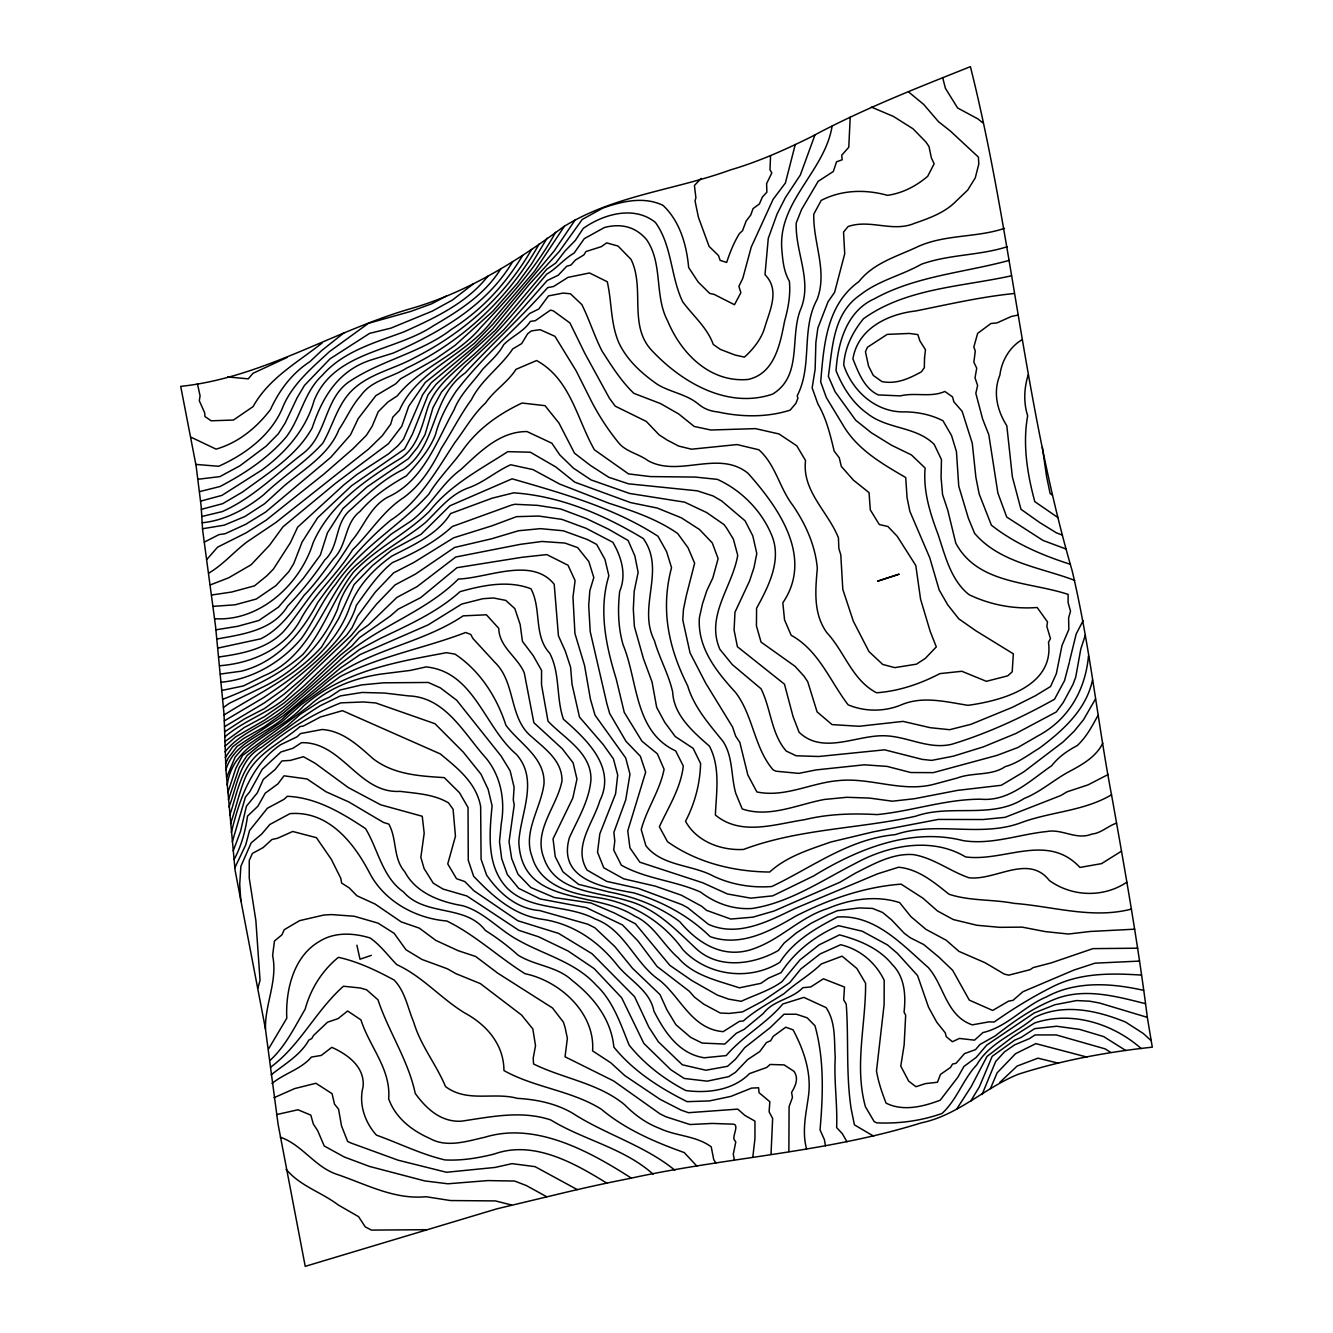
<?xml version="1.0" encoding="UTF-8"?>
<svg xmlns="http://www.w3.org/2000/svg" width="1333" height="1333" viewBox="0 0 1333 1333"><rect width="100%" height="100%" fill="white"/><g stroke="black" fill="none" stroke-linecap="round" stroke-linejoin="round"><path stroke-width="1.5" d="M788.869 1151.495L789.086 1106.59L792.452 1097.442L791.585 1092.427C795.484 1085.928 799 1078.28 793.935 1071.282L784.121 1064.9L770.091 1064.467L766.708 1067.466L749.546 1073.582C733.117 1090.177 708.106 1093.56 685.779 1090.527C664.101 1079.147 644.572 1064.234 629.143 1045.122C620.678 1024.244 613.38 1001.666 596.717 985.637L596.051 985.02C575.273 962.109 544.447 954.911 518.504 940.315C499.175 930.067 483.946 911.772 462.651 905.707C440.323 901.941 415.946 892.977 404.782 871.765C392.818 858.202 397.217 839.124 388.819 824.094L383.404 822.411L348.796 801.949L326.018 791.769L307.107 778.989L284.012 775.806L277.98 783.821L265.2 793.218L257.902 806.215L247.521 816.129C245.439 831.209 241.34 846.022 234.091 859.518M806.565 1148.813C801.683 1131.017 806.232 1112.972 808.581 1095.276C811.464 1072.199 803.716 1049.771 793.052 1029.826L785.737 1027.21L773.24 1036.324L770.674 1040.74L766.475 1042.506L759.743 1051.587L747.596 1059.635L735.449 1072.332L728.701 1076.631L707.206 1081.163L684.229 1078.464L670.916 1069.816L643.856 1043.422L621.678 997.784L594.135 968.591L568.041 950.979L538.665 936.816L518.904 930.351L466.917 895.993L443.039 889.061L433.258 883.179L424.094 868.549L420.845 857.336L424.194 833.258L422.244 816.263L380.705 804.815L348.313 787.586L315.055 763.209L303.441 756.727L290.344 760.41L281.88 760.96L275.081 769.558L263.284 779.438L257.319 792.852L246.422 806.232L240.44 831.675L233.242 850.821M770.557 155.694L769.991 169.791L771.824 172.907L766.608 183.604L766.875 192.152L762.359 197.084L759.393 203.966L753.078 208.581L750.729 215.063L746.163 221.011L742.514 230.742L739.448 233.525C733.933 242.506 730.017 252.187 726.668 262.434L720.12 260.352L718.504 255.586L709.073 246.338L698.442 217.346L695.026 200.85L695.893 197.767L694.426 185.454L701.125 178.422M752.812 1157.077L754.945 1138.749L754.961 1121.12L744.864 1115.404L737.749 1109.123L688.478 1112.705L681.013 1110.072L660.035 1099.308L624.777 1075.598L610.831 1062.818L592.585 1050.871C595.334 1012.913 559.71 980.888 525.052 973.723C498.442 957.094 475.065 934.766 446.822 921.003C415.579 918.437 384.137 901.191 369.541 872.865C353.662 842.489 328.268 810.497 289.961 813.647L269.783 824.51L261.751 833.991L251.171 842.906L240.873 866.317L239.723 884.312L240.823 901.091M771.024 1154.228L772.64 1118.437L769.108 1111.855L769.841 1101.725L759.06 1092.727L758.594 1087.778L751.612 1088.095L730.901 1096.392L709.406 1100.925L687.145 1101.675C659.768 1088.011 633.275 1071.115 613.83 1047.038C611.214 1019.278 593.585 997.134 572.29 980.571C557.227 966.242 534.75 965.775 517.92 955.028C507.806 945.863 496.876 937.699 485.345 930.434C465.317 904.074 425.227 916.854 403.432 891.877C382.154 876.981 378.155 849.304 365.525 828.609C341.748 812.863 316.438 797.584 287.311 796.301L284.029 799.333L267.366 808.281L249.554 830.526L245.739 844.855L234.858 867.783M1088.478 655.936C1085.379 690.177 1068.499 719.67 1037.807 735.966L1017.779 747.546L996.984 755.394L933.267 772.64L910.822 772.54L887.111 766.408L864.351 764.809L816.146 769.907L798.834 773.373L775.956 771.207L773.107 769.824C754.161 747.863 753.378 716.038 735.783 692.743C716.721 671.799 697.259 647.938 699.392 617.662L702.491 603.832L706.907 590.419L712.805 578.005L718.12 558.644L712.289 542.914L699.475 529.484L681.313 517.804L657.252 508.056L630.492 502.574L574.79 482.163L555.828 466.983L530.334 452.22L507.79 451.654C480.147 469.466 449.987 485.095 429.426 511.305C406.148 534.216 375.973 548.33 353.378 572.257C333.7 597.784 324.169 629.543 303.091 654.253C279.913 674.931 251.204 688.195 222.728 699.342M1069.483 661.385L1076.181 633.991L1083.079 620.745M1069.316 662.451L1064.534 680.63L1054.52 699.258C1021.828 717.487 987.57 733.433 951.712 744.281C927.751 749.946 906.307 735.583 882.646 735.749C855.303 735.733 822.361 754.595 799.117 732.267L793.068 716.621L784.471 684.179L737.399 646.705L734.1 630.142L734.966 612.23L749.563 580.988L753.995 567.575L756.794 553.512L752.812 535.883L745.047 520.786L721.803 501.058L713.138 495.976L697.242 490.811L628.51 483.829L608.748 477.264L590.619 465.567L574.506 453.203L558.96 423.044L544.997 405.665L522.036 403.033C499.425 413.713 479.18 427.843 464.117 448.255C453.003 464.134 439.024 477.414 428.793 494.193C399.733 526.085 360.36 547.78 335.666 584.287C322.019 600.766 314.021 620.811 301.658 638.14C281.68 662.168 252.22 679.447 221.078 682.229M1028.243 374.79C1024.044 387.986 1023.427 402.699 1027.676 415.829C1022.494 444.106 1027.276 473.948 1034.808 501.641L1057.869 517.521M228.976 806.998C237.124 786.353 239.057 759.643 261.385 747.38C280.68 732.9 299.708 718.537 320.053 705.807L340.432 695.893L362.143 692.46L384.704 693.077L408.498 695.893C445.639 697.109 464.034 733.717 485.978 758.06C501.008 776.256 505.307 800.716 501.275 823.577L499.508 841.789L501.691 858.702L507.306 874.481L518.72 888.378L540.232 898.975L586.237 907.623L622.478 924.935L638.024 941.031L657.102 966.492L689.278 991.219L694.543 997.184L703.691 1004.116L720.253 1013.013L729.118 1013.43L742.448 1011.914L762.659 1001.183L789.753 982.638L800.833 968.991L820.145 953.928L840.656 944.73C859.868 949.229 875.698 962.626 884.196 980.288L884.112 1004.682L876.497 1070.949C878.397 1082.296 881.929 1092.41 886.045 1103.091C903.008 1111.739 923.369 1106.573 940.215 1100.208L957.877 1077.181L963.926 1066.467L976.206 1057.402L986.703 1045.122L1034.258 1012.947L1054.986 1004.715L1076.547 1000.566L1089.594 1001.183L1099.492 1002.999L1147.33 1017.362L1152.295 1047.171C1106.923 1052.054 1061.685 1060.318 1018.195 1074.281C984.637 1087.878 957.744 1115.421 921.286 1122.853C826.31 1152.695 725.952 1157.244 629.059 1178.605A943.397 554.861 -11.7 0 0 562.543 1193.102L496.759 1208.864L305.224 1266.35L278.08 1124.236L265.367 1028.443L235.091 870.349L225.96 770.307L224.044 714.438L215.513 625.96L202.599 529.801L201.15 506.24L196.118 465.9L180.705 386.37C262.668 377.756 332.817 331.167 410.581 308.689C466.717 292.594 516.804 261.435 563.326 226.927C613.58 195.368 675.314 190.069 730.251 169.974C758.277 161.793 784.97 149.829 811.097 136.916C862.268 109.306 916.504 88.211 970.407 66.65C1012.147 233.058 1024.061 405.549 1072.099 570.541C1089.944 645.539 1097.626 722.603 1112.172 798.317C1125.119 871.182 1138.082 944.047 1147.346 1017.496M814.946 134.95L800.35 174.973L785.47 197.484L777.089 213.98L768.275 238.374L764.992 274.698C780.405 290.144 769.558 310.739 764.692 327.685C761.226 339.248 753.212 349.196 744.414 357.127L735.016 355.028L720.387 349.413L713.305 344.497C707.14 327.385 693.01 315.888 682.629 301.658C670.499 276.314 672.215 245.722 655.403 222.428C634.125 205.215 603.449 214.096 583.237 228.41L575.273 240.507L565.309 250.671L555.678 263.101L546.747 269.249L495.343 330.251L436.041 384.321L428.126 394.701L412.514 434.008L404.599 448.988L351.545 485.745L317.587 517.837L302.091 542.048L293.777 563.542L288.878 571.59L275.931 585.604L256.286 599.034L235.058 604.815L212.963 606.382M1092.51 679.93C1086.362 709.673 1062.568 730.884 1039.39 748.163C1028.243 754.878 1017.945 763.059 1005.199 766.625C991.402 776.123 972.607 772.157 957.227 778.022L934.35 784.171C902.008 792.802 870.616 777.189 838.34 780.621C810.664 782.921 785.054 797.801 756.877 791.952L747.846 774.99L739.815 742.348L735.666 736.149L732.6 727.085L705.624 683.029L690.044 652.87L682.779 619.995L683.446 609.448L686.362 595.434L694.643 563.226L688.045 547.746L677.681 533.517C656.852 518.97 632.725 510.922 608.764 503.174L559.577 484.029L532.983 469.599L510.722 464.767C496.859 470.799 484.112 482.096 469.416 487.528C450.454 493.91 439.157 509.489 425.21 522.769C393.618 548.579 349.429 565.359 337.599 608.948C323.336 643.372 297.192 669.932 263.967 686.478L229.426 703.257L223.461 707.423M226.577 777.456L235.225 756.961L242.939 748.213L282.263 721.536L301.191 704.657L340.215 676.581C379.572 656.119 424.561 648.288 465.65 632.492L470.766 634.441L472.915 638.474L494.76 662.234C516.238 682.779 508.539 718.654 532.25 737.249L533.05 737.965C546.063 749.513 562.359 761.51 561.993 780.871C557.194 806.265 533.25 830.242 543.647 857.402C555.228 892.893 597.367 891.494 627.01 900.625C655.686 908.09 675.348 929.251 696.043 948.546C718.587 969.658 753.545 964.692 778.372 950.462L784.121 943.064L796.534 932.8L810.981 923.352L827.776 914.805L837.391 910.672L859.252 907.94L872.498 908.406L882.629 912.488L891.494 919.82L904.241 933.267L910.306 937.782L923.702 944.53L938.932 957.177L952.662 970.307L969.308 1000.117L992.685 1010.447L1008.464 1001.2L1013.013 1000.333L1022.894 991.735L1074.015 970.041L1095.026 963.176L1139.448 961.093M227.227 785.17C232.425 743.247 278.997 733.633 303.491 706.057C343.214 670.949 396.168 662.001 446.472 652.687L455.003 654.12C480.013 670.749 496.826 697.109 505.907 725.235L506.557 726.118C520.303 744.014 545.164 758.01 544.014 783.654C541.081 808.115 522.519 831.942 532.117 856.836C540.015 885.045 570.741 893.76 596.667 897.442C631.159 902.408 662.751 921.27 682.913 949.729C707.54 975.939 749.429 981.371 779.872 962.293C793.418 940.998 815.829 928.168 837.724 916.854L838.374 916.954C875.698 914.888 902.641 945.13 928.351 967.591C944.114 985.487 946.23 1015.963 972.29 1024.86L989.086 1021.844L994.135 1022.044C1013.147 1008.681 1032.975 996.484 1053.953 986.053C1081.263 972.69 1111.839 973.19 1141.398 975.073M227.826 792.635L235.841 768.291L242.539 755.444C264.634 739.032 286.928 722.553 308.823 706.123C328.884 687.845 354.695 677.914 381.255 674.048L410.414 670.399L426.027 666.917C474.181 671.632 484.312 727.218 516.371 754.328C538.949 779.888 520.753 812.497 518.82 841.69C521.403 906.99 594.885 889.977 634.758 916.121C653.837 924.635 662.984 944.747 678.264 957.894C693.493 975.706 718.104 980.738 739.365 987.836L760.86 983.354L768.308 978.239L781.071 972.673C794.885 951.429 815.413 935.616 838.607 925.669L862.184 931.2L887.461 944.914L897.392 953.345L917.554 975.573L928.551 1007.248L936.749 1022.194L945.28 1032.858L946.263 1036.691L952.412 1041.723L959.443 1038.44L974.523 1040.157L982.971 1032.558C1007.015 1027.06 1023.811 1006.298 1046.372 996.934C1075.814 980.871 1110.656 983.054 1142.464 990.102L1143.614 990.336M229.693 815.396C237.374 792.818 240.956 766.775 261.268 751.412C285.445 731.117 311.522 714.105 340.915 702.858L363.159 701.974L375.639 702.924L434.975 723.719L463.284 752.112L481.013 774.206L488.195 789.486L492.094 805.848C489.361 833.941 486.212 866.867 507.84 888.828C531.534 911.155 567.625 904.224 595.001 918.97C624.794 929.468 634.625 963.342 659.535 980.205C681.113 997.684 691.627 1028.993 723.169 1031.659L739.382 1021.378L743.381 1020.911C755.661 1009.964 770.374 1002.416 784.187 993.568C796.218 982.671 809.631 975.189 821.278 963.976L842.089 956.161L856.869 968.491L865.6 983.271C865.883 1024.51 854.153 1066 865.417 1106.723L874.115 1121.503L876.681 1122.853C898.842 1123.836 921.053 1120.903 942.014 1113.472C957.061 1099.692 963.209 1078.997 976.789 1064.817C989.536 1042.523 1015.479 1033.708 1034.275 1017.579C1063.384 1002.983 1096.776 1010.364 1125.552 1022.061L1143.181 1033.408L1151.229 1040.706M230.492 823.827C235.724 808.581 239.224 792.602 245.255 777.756C256.053 753.095 281.23 742.931 300.025 726.568L303.224 726.102L320.47 716.987L342.448 710.672L440.29 753.911C457.802 768.408 476.198 782.704 480.646 806.482L481.08 859.218L486.595 875.048C499.109 893.127 516.654 908.789 539.665 910.556L587.77 924.202L594.835 927.751L614.846 946.58L632.525 968.308L660.002 994.585L666.967 1009.931L675.914 1024.727L690.727 1037.407L702.158 1043.072L724.802 1044.056L736.299 1033.292L744.181 1029.343L763.309 1013.513C773.657 999.883 791.669 999.45 802.816 987.72L810.864 986.903L823.394 978.789L844.505 987.053L843.672 999.833L846.222 1004.116C848.804 1038.54 845.855 1074.231 851.17 1108.889L854.42 1124.852L873.648 1136.183M1085.195 635.508L1080.813 648.938L1075.698 677.231L1072.948 684.545L1063.184 702.608L1056.219 712.005L1015.813 733.517L983.304 746.897L953.228 756.211L931.667 760.393L922.203 759.377L884.629 749.829L818.712 756.494L796.134 755.778L786.187 751.029C771.024 733.45 771.174 709.089 761.026 688.744L732.367 664.65L719.87 649.321C705.407 615.729 732.3 587.22 737.732 555.328L733.383 539.132L726.385 527.735L724.002 524.569L706.74 512.588L684.679 502.174L629.559 493.443L591.086 479.93L573.357 468.1L559.81 454.92L551.845 443.206L527.002 431.559C499.225 431.442 479.53 452.437 460.585 469.766C441.023 484.012 430.426 506.973 410.531 521.403L391.269 534.1L360.11 561.793A66.05 52.47 -29.7 0 0 344.514 578.272C319.853 613.047 306.657 657.969 263.684 675.914L243.339 685.962L221.845 690.444M257.919 988.086L260.052 980.338L255.869 920.586L249.254 878.097L249.254 860.468L252.404 853.42L263.068 847.638L271.949 839.507L277.647 838.224L292.71 831.475L316.438 837.691L331.367 859.402L340.781 878.28L341.681 883.096L349.279 887.928L356.894 895.743L375.056 904.041L401.2 921.869L419.378 928.168L435.858 940.415L458.219 950.712L475.664 956.477L497.609 973.073L552.512 1007.998L563.359 1022.078L565.059 1027.326L567.375 1038.39L565.042 1056.786L613.647 1080.963L660.002 1113.838L665.95 1116.787L689.977 1124.535L712.189 1123.436L733.817 1124.186C738.982 1125.369 732.567 1135.949 734.05 1139.432L735.783 1141.914L733.283 1154.295L734.416 1159.993M228.376 799.917L239.224 767.591L247.072 755.528L259.435 745.247L287.228 725.902L300.325 714.221L320.087 701.375L329.534 697.109L340.148 690.011L361.526 684.929L383.521 682.813L428.31 682.463L440.457 687.928L456.686 700.242L501.208 756.194L510.156 770.891L514.105 787.22L513.288 799.883L514.238 804.815L509.039 841.773L511.672 858.535L517.92 874.115L530.851 887.528L554.245 897.492L591.119 903.058L614.446 913.038L635.391 923.786L669.882 965.409L692.077 980.705L717.504 995.151L728.501 999.1L741.215 1001.316C754.928 994.851 769.358 990.719 781.988 981.671L799.917 959.977L819.195 944.814L839.557 934.866C859.185 940.198 879.014 948.146 892.16 964.409C904.94 977.089 905.907 995.584 904.057 1012.147L905.674 1015.213L904.141 1044.922L900.775 1066.117L908.689 1081.146L915.938 1086.712L925.402 1083.612L937.449 1082.263L940.481 1074.415L950.479 1067.466L952.562 1064.017L955.961 1063.367L964.559 1053.587L975.539 1049.638L979.922 1044.489L995.134 1035.974C1013.53 1021.478 1032.842 1007.915 1054.786 999.217C1084.395 987.503 1115.871 996.268 1145.38 1003.649L1145.43 1003.666M231.325 832.459C239.507 799.267 251.004 765.225 280.43 744.814L297.059 736.799L300.525 733.567L322.119 729.501C342.681 730.801 358.444 745.664 373.023 758.677C393.802 774.656 419.278 776.023 444.256 777.622L459.452 792.668L468.033 807.498L468.266 860.302L473.598 876.198C492.077 895.659 513.305 914.921 540.898 919.087C572.557 923.286 598.667 941.281 617.912 965.975C630.192 980.805 649.954 990.602 653.903 1011.08C664.617 1032.092 678.88 1053.87 704.257 1057.785L726.235 1055.586C742.798 1036.041 766.325 1023.661 782.821 1003.982L803.882 997.401L826.077 1007.615C836.041 1022.361 834.041 1040.74 835.241 1057.502C833.858 1080.93 837.574 1104.291 836.641 1127.568L842.323 1133.683L846.988 1141.798M232.325 841.823L245.455 797.001L249.704 791.885L262.151 769.358L280.963 751.962L292.91 748.296L301.475 742.698C342.164 741.581 358.76 793.951 400.133 791.352C416.629 793.485 433.808 794.151 448.538 802.899L453.087 809.281L455.453 836.208L447.755 863.917L456.503 878.68L464.884 881.613L473.765 890.661L517.87 920.77L558.627 933.4L591.985 953.695L634.575 996.684L648.904 1027.243L658.352 1041.789L682.329 1064.784L705.89 1070.232L727.518 1066.3L735.499 1059.218L744.68 1047.688L770.374 1027.493L784.004 1014.246L796.368 1014.23L807.165 1017.812L814.98 1025.76C824.394 1059.485 823.044 1095.176 820.045 1129.884L824.427 1139.748L825.46 1145.747M982.088 1094.46L995.668 1061.485L1004.499 1051.87L1014.646 1044.839L1029.343 1038.657L1035.025 1034.958L1056.219 1034.925L1105.207 1048.904L1110.622 1052.37M990.436 1088.611L997.084 1072.898L1015.529 1053.703L1035.874 1043.639L1086.845 1057.052M795.268 144.497L785.404 182.988L773.123 199.3L751.262 247.038L742.798 278.297L738.882 286.362L740.865 292.677L734.483 304.724L714.221 294.426L709.706 293.41L698.192 282.046L688.661 267.533C686.612 245.005 679.963 221.345 663.051 205.399C643.839 196.084 622.094 201.333 602.999 207.998L582.221 219.462L559.343 251.42L529.184 284.479L492.743 328.734L474.098 346.98L431.192 382.771L422.728 394.601L403.499 439.124L398.167 445.539L388.453 453.953L356.694 474.665L343.964 484.795L297.642 527.168L290.411 542.664L273.448 569.041L266.967 575.689L254.503 585.854L231.575 592.052L211.547 595.018M225.594 763.592L228.143 758.227L236.941 746.547L283.013 715.988L340.365 668.1L359.993 654.62L428.143 624.877L461.668 604.082L482.963 598.684L493.46 597.984L505.757 600.383L514.838 608.614L520.153 624.494L522.453 641.373L533.133 655.503L541.565 670.382L541.515 684.745L548.013 721.153C564.476 738.632 591.752 752.712 590.936 780.022C589.086 800.75 577.905 818.995 569.424 837.557C557.211 879.663 603.282 887.478 633.742 892.86C662.368 901.625 688.611 915.554 710.106 936.599C740.415 947.396 770.124 931.234 795.584 916.204C828.576 899.325 864.317 886.895 901.091 884.146L922.869 898.142L937.499 910.972L953.295 919.553L976.906 925.269L999.767 927.335L1022.161 927.135L1045.522 931.634L1068.449 934.033L1090.277 931.467L1134.733 929.184M225.927 769.758C233.925 742.564 263.118 735.266 282.663 718.854C294.81 706.623 309.089 697.026 322.369 686.128C362.376 650.004 418.945 645.555 463.151 615.863L486.428 614.796L498.775 628.376C499.092 647.038 517.537 656.836 524.286 672.932L533.85 722.686L562.176 748.663L573.073 762.726L576.972 779.089L572.807 798.084L553.045 838.84L555.244 856.719L562.943 871.815L578.555 884.346L609.048 891.994C634.441 896.759 659.069 906.173 679.813 921.72C699.159 944.697 725.619 960.343 756.328 947.73C781.988 937.965 801.066 916.837 827.776 908.523C850.104 899.042 876.364 895.043 899.658 902.624L910.856 916.587L925.868 929.301L946.247 940.265L958.944 951.379L985.154 962.776L1004.349 974.123L1008.748 975.156L1030.042 969.691L1033.275 967.558L1051.071 962.943L1092.96 948.629L1137.732 948.196M1097.975 715.404C1092.027 726.352 1086.512 736.882 1077.314 745.53C1067.5 750.696 1058.535 756.927 1051.67 765.725C1030.159 780.455 1008.964 801.75 980.788 799.2C945.514 799.15 911.955 811.197 877.114 814.596C852.72 813.23 828.093 813.88 804.266 819.762C774.973 824.077 741.065 836.358 715.388 815.03C716.271 792.735 720.653 767.475 709.406 746.097C693.127 731.917 673.715 715.121 672.682 692.077C668.683 674.198 659.435 658.252 654.436 640.673C637.141 606.815 666.1 570.591 643.289 538.549C603.899 514.688 560.043 495.943 513.638 492.843L492.16 498.175L450.587 513.555C437.457 534.566 413.313 544.964 392.002 556.011C372.923 569.458 356.311 587.353 348.729 609.814C333.7 649.421 297.426 674.765 263.701 697.542L224.344 720.87M265.467 1029.009C264.834 1004.166 277.914 980.671 272.615 955.478L274.448 941.031L281.979 934.783L284.196 929.718L299.625 920.636L323.852 915.038L331.434 914.571L354.211 916.238L378.072 923.152L394.135 933.333L406.032 949.796L421.994 959.46L447.371 968.791L455.836 973.623L480.347 983.604L521.553 1015.03L532.833 1028.959L535.516 1045.705L533.2 1058.219L533.567 1063.984C563.192 1078.597 598.5 1083.096 624.577 1104.707C634.775 1114.938 646.072 1123.269 659.735 1128.451C676.331 1136.266 695.809 1135.549 711.222 1146.847L713.755 1159.71L715.904 1162.943M1095.509 698.942L1083.529 719.703L1074.215 731.184L1063.084 741.948L1023.727 771.907L1001.283 785.287L957.477 790.386L914.338 798.734L892.427 801.2L869.349 798.067L846.755 797.301L824.51 799.45C797.501 804.449 769.541 818.162 742.231 808.964L735.799 793.452C730.851 776.206 733.233 756.961 723.003 741.348C709.256 724.336 693.976 707.223 687.661 685.795C668.466 647.621 660.435 609.514 671.532 567.675L666.617 551.645L658.019 536.283C613.913 507.556 562.093 493.343 512.122 478.814L449.838 505.84L421.095 534.283L391.735 550.146L372.507 565.525L354.045 584.637L338.649 618.595L321.653 646.955C294.66 676.997 257.486 693.793 224.077 714.971M970.607 1101.325L979.422 1086.728L992.169 1056.353L1014.63 1040.173L1021.111 1037.441L1034.675 1028.643L1056.602 1026.243L1079.68 1029.409L1103.591 1036.557L1125.802 1050.521M547.063 238.19L531.684 263.784L517.537 283.113L492.893 311.139L455.136 345.314L435.541 359.01L400.583 378.822L395.818 383.754L375.856 395.668L358.194 418.645L350.496 434.858L330.734 457.386L265.45 512.189L245.555 524.386L225.077 533.75L219.029 534.6L204.366 542.098M555.594 232.275C536.199 267.983 508.656 297.992 480.946 327.235C457.436 355.728 419.978 367.341 397.367 395.801L387.853 402.099L378.239 411.697L372.174 426.227L366.475 435.224L352.828 448.904L323.886 474.098L266.167 520.153L246.338 532.733L217.596 547.163L206.982 559.277M531.584 249.471C504.707 296.676 462.951 333.15 414.73 357.627C393.035 369.741 366.858 373.923 349.479 393.052C336.666 407.615 332.334 426.743 322.803 443.173C305.207 462.634 282.629 476.597 263.734 494.726C245.939 509.006 225.327 520.453 202.266 522.753M539.232 243.856C509.273 297.642 462.251 341.665 406.632 368.091C391.602 377.706 371.774 380.022 360.876 395.518C351.729 405.599 346.53 418.329 338.965 429.493C329.018 454.803 303.874 469.183 283.912 486.095L264.65 503.691L244.872 516.504L224.244 525.169L202.549 528.751M1102.774 743.131C1096.392 756.494 1082.813 764.309 1070.232 771.024C1054.82 778.989 1041.256 791.585 1024.51 798.334L1023.761 798.734C991.435 819.362 950.762 803.816 915.721 816.196C858.685 828.893 798.617 828.709 743.531 849.454C721.236 850.654 696.759 841.706 685.529 821.311C694.793 803.482 700.075 783.721 700.591 763.492L693.127 748.313L675.248 736.549L664.75 722.336L656.669 707.356L652.037 681.913L643.489 658.785L634.391 626.493L633.325 609.214L634.191 591.302L638.124 572.39L634.841 555.828L628.076 540.415L608.514 529.201L586.637 518.72L560.743 509.006L537.549 505.357L514.905 504.274L511.322 505.157L452.237 526.552C434.991 542.381 413.847 553.378 392.419 562.576C377.756 574.39 367.408 590.202 356.411 605.249C345.03 642.156 311.455 664.534 284.062 688.928L264.501 702.808L224.594 726.652M268.616 1048.804L286.778 1018.245C285.479 990.352 293.46 956.394 319.287 941.515C334.466 931.817 353.628 932.85 370.241 938.032C380.605 945.397 387.97 955.578 396.751 964.625C422.494 976.406 440.556 998.184 464.634 1012.913C486.778 1024.86 503.874 1044.605 503.941 1070.566C534.75 1087.778 571.174 1090.361 601.316 1109.206C625.327 1129.418 654.953 1142.098 684.246 1152.578L696.859 1166.075M564.376 226.293L534.483 271.332L492.394 320.37C466.033 355.578 417.596 369.408 399.417 410.297L392.785 417.162L390.686 424.194L382.271 435.724L368.624 449.038L275.748 522.586L247.321 541.698C233.908 551.729 223.294 564.575 208.898 573.04M575.423 219.562L553.911 251.304L492.793 324.352L474.298 343.364L425.26 382.471L408.748 406.265L401.783 426.227L388.42 443.722L335.383 483.446L282.929 526.868L269.483 545.33L251.087 564.775L228.693 577.789L210.397 584.887M225.06 751.845C240.44 732.067 266.367 725.169 284.912 708.889C303.757 692.793 322.236 676.298 340.482 659.502C375.773 626.877 424.177 613.247 458.369 579.055C488.245 577.939 531.967 556.528 554.211 584.304L558.427 635.808L565.325 651.187L570.574 667.1L572.04 684.246L579.488 717.071L603.232 744.564L613.43 758.844L617.712 775.073L615.596 793.801L599.817 833.825L597.534 852.204L603.766 867.783L623.811 878.864L655.336 886.162L681.446 895.243L701.658 906.257L706.557 910.356L730.784 919.054L752.828 917.171L773.99 911.039L839.89 882.246L855.803 872.948C873.765 863.951 892.46 853.137 913.288 854.603C933.45 857.885 949.912 871.199 968.958 877.764C995.718 880.813 1028.393 853.587 1049.404 880.563C1072.265 896.926 1103.557 897.842 1126.868 882.163M225.294 757.511L232.608 746.863L243.756 738.382L263.834 727.052L283.346 713.005L340.432 663.817L359.843 649.304L380.055 638.59C407.915 625.227 436.774 612.563 460.035 591.669C482.879 585.22 508.39 580.022 530.967 588.803C541.765 609.064 533.367 635.558 549.696 653.187C560.377 673.648 555.961 697.542 563.426 719.22C586.537 739.398 616.479 767.358 599.833 800.716C593.268 823.044 572.524 846.888 587.137 870.116L606.648 881.363L638.624 888.528L681.996 904.657L687.695 907.723L708.506 924.369C738.065 937.516 768.524 921.17 794.951 908.523L877.481 873.865L898.525 867.233C918.42 869.083 934.05 882.263 948.979 894.226C970.107 901.191 992.302 899.158 1013.946 903.357C1053.087 906.323 1092.31 919.32 1131.5 909.056M512.489 261.934C486.078 306.223 439.057 332.584 393.252 353.078L372.19 359.61C338.649 369.891 322.503 396.801 312.189 427.893C296.443 456.169 267.866 473.198 242.639 491.96L222.644 503.691L201.383 509.323M522.636 255.503C504.307 285.762 481.413 310.139 451.587 329.251C421.211 352.595 382.588 359.877 350.979 380.522C324.252 397.001 327.768 433.725 303.807 452.87C277.147 473.115 253.187 497.859 222.194 511.622L201.916 516.471M956.744 1108.973L971.19 1086.612L987.053 1056.369L1013.363 1036.424L1034.458 1023.061C1071.282 1010.531 1112.688 1023.394 1141.231 1048.571M500.725 268.899C484.929 294.51 458.819 310.889 433.408 325.769C394.518 351.729 334 351.229 314.121 400.5C305.973 429.609 285.445 452.737 261.518 470.249L221.878 495.409L200.633 501.108M472.832 284.246L452.404 300.058L432.275 311.122L390.936 328.118L369.591 333.383L330.017 358.86L304.441 385.454L297.159 397.734L285.045 423.277L278.28 433.842L266.167 446.138L240.04 465.717L219.878 476.614L198 479.263M487.811 276.231C466.7 303.174 434.525 318.087 404.116 331.784C375.356 342.564 343.431 351.179 322.303 375.306C304.124 391.902 300.708 417.779 286.295 436.891C268.183 458.119 244.406 473.798 219.945 486.528L199.6 491.61M224.81 736.899L225.227 736.599C243.106 721.253 265.884 713.822 284.296 699.275L351.529 635.141L376.672 603.966L395.135 584.87L415.346 574.156L454.67 547.43L491.594 538.799L518.487 530.751L540.482 528.651L563.359 530.784L587.62 539.615L596.701 544.464L604.949 559.393L608.864 575.756C598.367 609.947 605.932 645.672 616.196 678.88L624.244 712.355L641.956 741.215L657.352 753.795L664.084 769.224C659.935 790.719 646.738 808.731 641.223 829.593L645.872 845.705C662.018 866.467 691.977 864.417 713.855 876.348C732 884.795 751.879 887.978 771.757 886.528C812.18 867.35 848.788 838.924 894.91 834.691L895.543 834.558C936.249 820.845 979.838 837.591 1020.195 823.011C1050.071 811.647 1083.462 811.43 1111.589 794.751M224.844 741.648L244.339 727.485L264.517 716.587L284.112 702.974L303.158 686.662L346.013 646.088L359.044 631.659L368.708 624.727L396.801 597.484L416.996 586.67L455.703 557.027L520.353 544.347L541.964 541.465L564.959 543.064L577.622 547.596L588.836 561.56L593.802 577.572L589.836 590.652L588.703 605.382L590.219 631.625L606.815 703.457L609.648 713.422L626.01 741.348L640.357 756.261L645.672 772.14L627.76 830.892L629.926 847.821L639.84 862.201L702.741 882.779L727.485 893.993L750.796 898.159L772.74 895.843L813.48 876.031C857.486 849.038 911.039 827.326 963.142 840.623C991.719 845.105 1018.879 834.341 1046.888 831.509C1062.118 828.543 1076.348 840.473 1091.86 834.075C1100.991 833.242 1107.956 825.977 1116.521 823.144M224.877 746.38L235.541 736.916L264.334 720.337L283.912 706.607L305.207 688.594L340.515 655.103L351.579 646.255L359.36 637.757L390.302 616.046L398.267 609.131L420.611 597.684L456.969 567.691L522.086 557.277L546.797 554.595L568.041 565.259L575.09 580.588L572.973 597.134L574.94 633.525L584.587 665.617L590.386 698.992L595.001 715.105L625.694 757.944L629.976 774.173L625.744 799.833L613.88 832.325L614.796 840.99L613.713 850.021L621.328 865.15C645.822 878.997 674.915 880.646 700.608 892.094C715.721 903.524 733.033 909.656 751.979 908.489C789.336 902.874 821.678 880.563 854.836 863.684C887.928 845.422 931.434 836.524 965.575 856.919C1004.266 862.118 1047.521 832.392 1079.913 867.433L1101.541 863.634L1121.403 851.204M999.8 1082.429L1017.146 1066.05L1037.94 1058.169L1058.502 1063.217M344.297 332.55L321.47 350.746L310.056 361.543C291.86 373.34 279.214 390.436 270.432 409.614C256.503 427.843 238.24 442.756 216.079 449.138L191.186 437.291M322.269 342.864C297.442 362.576 268.949 378.039 253.07 406.615L233.425 420.045L211.147 420.795L204.949 416.529L204.682 412.83L199.3 400.75L200.083 395.868L197.434 383.737M224.71 731.767L244.472 718.92L264.717 708.406L284.179 694.093L303.224 677.831L346.547 635.208L352.095 627.66L357.694 616.013L375.19 592.219L393.602 572.89L413.863 562.459L453.62 537.816L491.977 525.819L516.521 516.654L538.815 516.054L561.943 519.387L586.237 528.385L612.863 542.298C621.478 557.061 626.743 574.856 619.678 591.335C617.679 609.181 618.095 627.393 623.061 644.722C638.174 681.346 634.058 731.45 675.681 750.912L683.296 766.042C680.78 788.153 668.466 807.048 659.368 826.777L667.516 841.723C697.259 862.768 733.683 871.665 769.691 872.032C786.67 856.452 809.331 849.588 830.759 842.039L873.498 831.809L938.215 819.428L983.104 819.528L1005.082 817.329L1060.735 795.551L1067.066 791.819L1088.061 784.87L1108.323 774.423M270.066 1060.368C285.429 1046.372 294.743 1026.86 305.19 1009.114C310.622 988.919 322.119 970.574 338.399 957.327C358.294 961.71 376.323 970.491 394.101 980.005C405.332 991.719 407.631 1007.848 413.713 1022.194C420.611 1045.589 436.258 1064.317 445.522 1086.578C467.233 1102.924 493.627 1091.81 517.304 1098.342C536.566 1099.492 555.778 1103.374 572.623 1113.222C605.149 1134.3 643.822 1145.147 674.048 1169.558L674.798 1170.191M270.549 1067.25C300.208 1045.472 315.921 1010.497 343.464 986.237L360.227 987.986L366.625 989.819L377.972 999.8C388.486 1031.525 408.248 1060.218 415.229 1093.393C426.193 1108.623 440.89 1122.253 461.185 1121.203C490.727 1116.937 520.67 1110.206 550.146 1119.737L550.629 1119.87C583.671 1140.148 623.661 1147.83 653.103 1174.173M1021.944 339.798C1009.598 346.963 1001.55 361.143 999.883 375.14C992.835 392.335 997.117 410.431 1006.815 425.76L1012.364 476.831L1020.961 509.273L1039.773 522.586L1056.519 532.9L1062.468 535.116M271.166 1074.831C284.279 1064.334 300.558 1055.103 308.823 1040.09L311.739 1038.557L313.588 1035.408L327.535 1022.194L338.065 1018.612L347.646 1010.997L360.96 1019.895C369.408 1046.705 391.219 1069.249 388.636 1098.992L388.836 1099.275C395.801 1118.17 411.914 1130.517 429.726 1138.415C446.872 1148.096 467.233 1141.165 485.012 1137.199C535.783 1121.67 589.703 1151.395 631.409 1178.172M446.538 295.976L431.692 303.807L410.847 311.389L368.458 323.302L329.468 351.612C311.239 368.558 291.161 385.187 282.063 408.964C270.299 435.841 244.839 454.57 218.679 466.283L195.868 464.417M272.015 1083.479C284.262 1073.382 301.091 1069.266 311.389 1057.086L321.253 1055.436L331.8 1047.338C347.713 1054.486 364.859 1066.833 363.109 1086.612C358.544 1103.757 364.742 1122.236 376.439 1135.133C399.283 1143.347 421.161 1154.311 444.889 1159.91C461.651 1160.826 478.164 1158.06 494.36 1153.995C533.35 1139.948 574.073 1162.859 606.715 1183.104L606.748 1183.137M1004.515 228.36C976.606 237.741 945.93 234.291 918.537 246.322C897.659 256.319 873.898 262.551 858.919 281.58C826.377 304.824 823.777 345.747 820.695 381.954L826.41 397.701L844.422 427.426C858.885 450.487 882.879 464.167 905.707 477.531L907.04 497.592L909.889 511.422L929.768 557.794L939.182 589.969L947.713 604.815L958.777 618.812L975.873 630.792L1013.347 653.837L1012.197 671.849L1007.665 675.864L986.353 681.313L961.843 671.282L939.898 673.615C920.287 683.879 898.825 691.161 876.581 692.777C852.17 680.18 844.672 651.804 826.893 632.725C813.03 613.513 815.429 590.236 817.312 568.325C815.346 545.547 805.615 524.069 792.852 505.39C779.322 487.711 775.689 464.734 758.877 449.788L737.082 444.572L691.477 449.204L678.664 446.072L667.15 440.057L659.119 434.841L646.272 421.411L615.246 406.165L609.414 398.234L584.854 353.378L569.957 322.986L553.262 310.822L550.462 310.122L535.299 320.686L530.384 321.403C523.686 331.75 512.055 336.099 503.707 344.68C498.559 354.261 490.194 361.343 482.746 369.174C472.998 382.521 460.218 394.135 454.036 409.914C436.224 441.823 423.561 481.03 387.436 497.309C369.691 507.19 364.042 526.685 351.629 540.915C341.998 556.044 332.2 571.257 319.937 584.387C306.99 599.134 296.859 615.963 284.112 630.909C267.3 648.938 242.239 653.72 218.695 657.002M286.912 357.544L253.02 373.29L248.255 378.855L227.693 376.939M371.34 955.378L359.993 959.21L356.894 945.197M274.015 1097.726L294.56 1088.611L315.888 1083.262L332.067 1093.66L334.5 1104.107L338.565 1109.156L341.498 1125.835L347.63 1141.448L350.696 1142.914L398.1 1160.193L446.505 1172.274L495.11 1167.425L512.005 1163.642L535.066 1166.658L577.356 1189.653M1009.264 260.385L1008.298 260.635C963.526 272.732 915.571 276.048 874.415 298.775C846.588 311.239 837.89 342.814 836.041 370.707C842.673 387.187 852.52 402.949 867.2 413.397C887.228 429.493 915.688 426.043 934.166 444.356L941.465 459.602L941.065 477.364L942.548 494.51L947.813 510.406L955.778 543.114C977.789 584.404 1029.459 581.521 1068.15 594.418L1068.083 602.499L1070.516 611.28L1068.616 617.879L1068.833 629.459L1061.984 645.572L1056.353 673.665L1050.554 686.528L1035.424 695.726L1012.297 707.356L970.957 724.319L949.629 729.701L930.284 727.701L903.058 721.386L859.202 726.268L832.059 724.602L817.079 711.872L807.748 681.746L803.932 676.064L794.935 666.233L761.043 642.073L756.444 625.943L756.577 608.265C768.858 585.787 782.854 558.71 770.774 533.1C760.61 509.706 740.531 489.828 717.354 479.363L695.359 477.081L650.387 476.581L628.526 473.898L594.418 449.804C576.822 418.895 570.607 379.189 536.599 360.543L515.988 369.341C507.606 382.438 494.26 390.252 485.479 403.083C473.265 414.246 464.917 429.409 454.836 442.606C436.441 470.632 419.295 501.658 390.336 520.487C362.143 544.047 338.849 572.84 317.671 602.616C301.225 633.708 276.797 662.218 241.24 671.199L220.328 674.048M1007.381 246.705L1006.715 246.872C978.805 255.736 948.879 254.286 921.303 264.284C901.475 275.464 878.53 280.48 860.352 294.826C833.025 313.355 832.575 347.08 828.36 376.323L835.091 391.752L855.719 420.262L871.365 432.775L891.56 445.255L911.422 454.92L925.135 468.05C923.053 491.094 930.067 513.105 938.032 534.35C945.247 555.694 950.746 580.188 969.091 594.701C990.269 604.815 1013.73 609.331 1037.157 607.498L1047.505 621.911L1046.855 626.477L1050.454 638.574L1048.488 642.289C1054.47 686.578 1001.066 700.858 967.958 705.324C945.58 701.808 922.319 695.543 900.491 705.19C883.779 711.839 864.784 711.772 848.138 704.824C830.042 681.246 818.812 650.421 791.185 635.308L784.537 619.862L782.838 602.783C813.68 557.377 778.755 507.673 747.913 473.182C718.437 449.471 679.147 477.764 648.038 460.685C638.774 453.737 625.377 451.687 618.262 442.323C607.948 429.659 599.067 415.946 591.535 401.466L576.106 370.757L554.945 336.316L540.065 329.668L531.4 330.917L527.668 333.717L521.67 343.597L512.705 348.946C500.641 367.075 481.33 379.688 471.465 399.583C460.135 415.096 451.587 432.309 441.29 448.321C432.159 466.9 420.345 485.645 403.233 497.876C382.738 511.255 370.157 532.883 352.662 549.679L352.579 549.763C337.166 574.84 314.188 593.951 300.292 620.095C284.129 649.271 251.47 663.367 219.562 665.734M216.879 639.04L217.329 638.94C242.889 634.275 272.915 630.359 287.661 606.048C301.325 591.835 313.738 576.389 324.719 560.027C339.715 546.347 334.4 522.736 350.729 509.656C366.875 494.843 383.004 479.23 402.966 469.633C438.124 446.455 430.276 396.901 465.267 372.923C492.244 343.797 521.32 316.954 547.696 287.628L553.578 286.495L568.008 277.364L589.519 272.965L607.265 281.746C611.914 301.991 610.447 323.003 618.729 342.498C626.893 360.177 641.806 373.49 657.502 384.437C670.549 392.385 686.728 394.151 698.742 404.366C704.307 409.014 710.906 411.33 718.07 411.98C741.498 417.146 767.225 417.529 790.186 410.114L795.984 403.216L797.95 398.017L797.167 395.868C812.913 365.275 800.716 329.484 817.112 299.458C827.843 271.066 813.013 242.989 813.78 214.146L821.195 200.417C841.673 189.803 865.3 189.186 887.428 195.334C902.524 193.235 916.138 186.12 927.668 176.323L934.166 163.742L931.4 158.01L928.984 146.53L926.035 142.131L912.988 128.768L893.493 116.471L871.449 107.107M217.812 648.105L260.735 638.824C279.747 629.343 291.944 611.98 304.091 595.334C315.171 584.054 324.169 570.991 333.8 558.51C347.413 544.964 344.364 523.086 360.143 511.339C372.957 496.376 389.386 485.445 406.365 475.848C417.696 463.367 429.059 450.771 435.391 434.908C439.457 419.195 447.172 404.649 456.103 391.236C478.014 362.609 504.457 338.749 529.684 313.488L538.832 308.956L548.463 295.909L563.143 293.077L570.457 293.777L581.838 304.591C589.353 319.603 594.218 335.683 601.949 350.896C611.564 365.825 620.978 380.988 633.858 393.335L660.518 403.582L678.664 413.93L694.21 426.46L710.872 430.009L755.444 428.626L779.022 433.958L796.751 445.789L805.549 460.535C801.816 491.194 828.393 511.972 838.44 537.915L838.857 548.529L840.79 554.778L842.806 589.369L853.32 621.195L868.999 651.604L882.729 664.451L894.743 667.633L916.454 664.167L925.302 658.402L936.299 646.905L930.167 631.292L920.57 599.184L915.788 565.475L897.242 536.299L887.895 526.485L879.297 524.536L870.299 509.856L869.049 492.627L853.403 480.13L841.34 466.45L839.24 457.736L834.191 451.154C830.242 434.858 826.543 418.779 817.845 403.832L812.147 387.853L815.146 369.241L815.879 342.431L817.862 328.051L828.043 301.741L834.591 292.36L844.722 253.787L843.539 232.075L848.088 226.527C870.366 218.862 892.61 232.675 914.705 223.261C929.768 218.012 945.247 212.514 956.461 200.816L967.708 190.086L975.256 177.906L978.789 164.142L978.422 157.127L950.379 131.051L938.482 121.67L923.786 104.507L908.506 91.877M1017.779 315.138L1011.497 316.421L996.951 322.919L990.952 323.486L977.639 333.383L973.823 347.047L975.289 351.046L973.873 362.209L976.722 368.208L975.023 377.822L977.622 385.554L975.823 393.302L982.671 419.145L988.819 434.758L997.85 492.927L1006.715 517.054L1043.023 540.432L1066.317 549.129M215.913 629.826L237.624 626.31L258.835 620.495L278.497 607.098L303.424 578.239L320.337 555.078L327.435 532.817L342.898 508.606L367.008 486.912L408.431 458.652L417.696 447.138L424.944 434.841L432.975 407.698L441.54 391.985L464.317 366.908L503.941 329.584L547.18 280.547L558.26 275.215L566.658 266.3L570.941 265.05L575.489 259.985L583.787 254.97L586.02 251.52L601.25 246.688L606.665 242.889L618.062 246.055L631.059 259.435C645.105 288.111 628.393 324.935 651.304 349.946C681.38 382.238 727.451 409.381 772.607 394.118C802.299 376.023 789.836 338.449 800.133 310.572C813.063 281.38 795.135 252.77 796.218 222.994L801.583 209.464L818.179 181.305L833.325 171.474L836.557 161.793L842.173 159.793L841.74 155.211L848.771 147.247L850.204 117.187M276.564 1114.588L297.992 1109.772L310.822 1115.138L313.322 1124.036L317.621 1130.534L324.252 1145.997L344.381 1157.044L369.524 1166.442L424.927 1180.955L447.938 1183.787L487.845 1180.588L514.655 1181.038L526.402 1185.587L546.513 1196.634M1011.514 275.781C961.526 286.845 906.023 288.095 863.417 318.787C852.72 331.95 844.655 347.813 843.739 365.075C852.404 391.435 876.481 412.897 905.174 411.88A97.592 77.531 -29.7 0 1 942.964 420.745L951.545 435.558L956.444 451.587L958.744 486.095L968.358 518.204L974.556 533.283C999.55 562.593 1040.39 567.391 1074.715 580.372M1014.23 293.51C980.905 296.842 948.479 304.357 915.688 310.989C888.061 314.055 857.752 328.535 852.92 358.96C858.402 372.324 864.134 388.37 878.264 394.918L900.358 395.884C915.071 392.219 930.934 397.751 944.83 391.452L952.495 396.884L953.878 401.833L962.159 411.347L972.274 443.289L975.889 477.364L979.155 493.926L991.385 525.185C1014.63 543.514 1042.306 555.378 1070.416 564.309M214.563 618.712C259.818 621.778 300.375 584.087 313.022 542.948C329.918 504.274 366.442 479.097 401.45 457.935C417.796 446.205 422.044 425.677 427.776 407.681C434.208 388.303 450.687 375.073 465.334 361.86C496.259 336.199 520.836 304.291 546.797 274.081C556.894 268.35 563.992 258.835 574.04 253.153L584.304 238.657L604.416 227.51C620.995 223.161 635.624 226.593 646.705 239.79C663.217 264.134 654.153 295.793 667.716 321.07C681.196 353.512 710.022 382.888 748.096 379.455C774.723 373.607 780.188 343.781 784.62 321.036C788.253 307.956 790.719 294.843 789.369 281.246C783.521 271.116 782.688 259.835 781.755 248.471C778.489 201.516 823.977 171.59 831.875 127.468L831.875 126.285M426.577 1229.693L371.44 1230.109L365.275 1226.893L358.594 1216.679L338.282 1204.982C321.686 1192.369 300.891 1186.32 286.878 1170.174L286.062 1169.524M280.313 1137.199C301.924 1144.614 314.621 1166.608 336.383 1174.173C365.609 1183.937 393.985 1199.833 425.927 1196.717L450.471 1200.55L495.409 1200.916L511.522 1204.982M1052.254 495.076L1050.137 493.51L1046.655 477.014L1042.373 447.421M982.604 122.703L977.939 118.92L957.594 107.956L945.414 88.311L942.664 77.581M898.925 574.24L877.747 581.138L898.925 574.24M924.535 357.927L924.319 367.741L921.37 371.84C909.106 378.555 896.526 384.421 881.929 381.605L873.265 375.389L868.566 366.158L865.45 351.745L867.433 347.28L887.195 334.383L909.423 333.45L917.837 334.6L919.903 340.931L925.452 349.729L924.535 357.927"/></g></svg>
